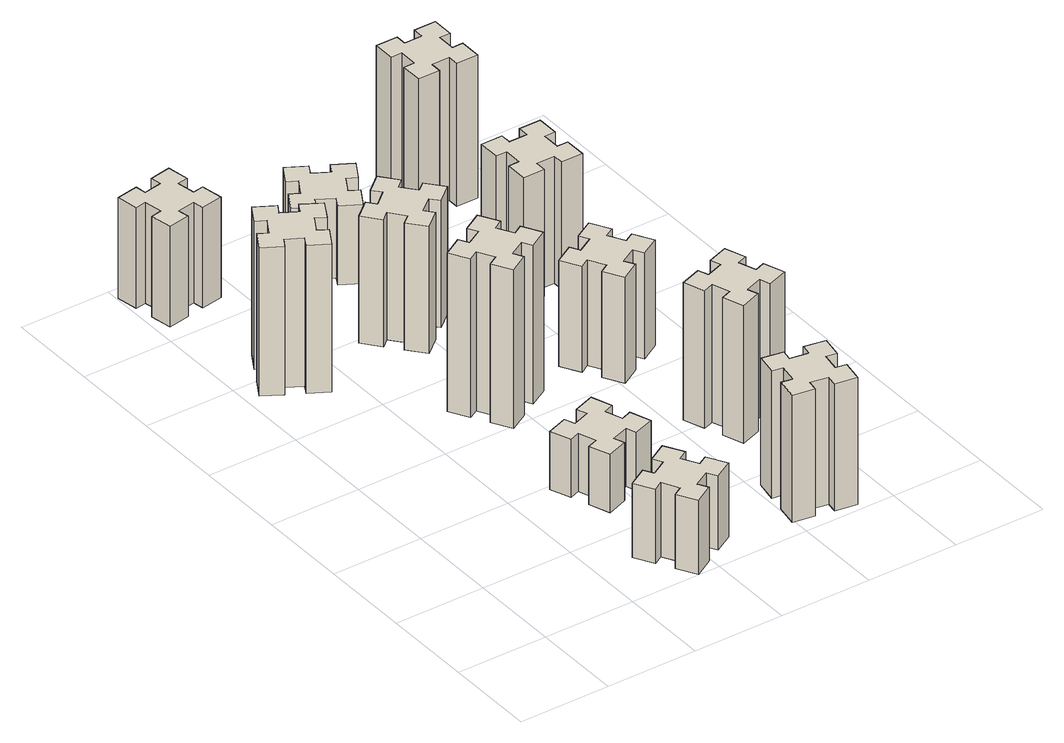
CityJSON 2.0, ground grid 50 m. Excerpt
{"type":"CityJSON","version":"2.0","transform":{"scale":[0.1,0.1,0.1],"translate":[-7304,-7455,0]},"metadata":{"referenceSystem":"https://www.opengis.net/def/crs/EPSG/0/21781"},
"CityObjects":{
"building1":{"type":"Building","attributes":{"class":"1000","function":"1000","usage":"1000","yearOfConstruction":2016,"roofType":"1000","measuredHeight":42,"storeysAboveGround":30,"storeysBelowGround":0},"geometry":[{"type":"Solid","lod":"1","boundaries":[[[[0,1,2,3,4,5,6,7,8,9,10,11,12,13,14,15,16,17,18,19]],[[17,16,20,21]],[[16,15,22,20]],[[15,14,23,22]],[[14,13,24,23]],[[13,12,25,24]],[[12,11,26,25]],[[11,10,27,26]],[[10,9,28,27]],[[9,8,29,28]],[[8,7,30,29]],[[7,6,31,30]],[[6,5,32,31]],[[5,4,33,32]],[[4,3,34,33]],[[3,2,35,34]],[[2,1,36,35]],[[1,0,37,36]],[[0,19,38,37]],[[19,18,39,38]],[[18,17,21,39]],[[24,25,26,27,28,29,30,31,32,33,34,35,36,37,38,39,21,20,22,23]]]]}]},
"building2":{"type":"Building","attributes":{"class":"1000","function":"1000","usage":"1000","yearOfConstruction":2016,"roofType":"1000","measuredHeight":84,"storeysAboveGround":30,"storeysBelowGround":0},"geometry":[{"type":"Solid","lod":"1","boundaries":[[[[40,41,42,43,44,45,46,47,48,49,50,51,52,53,54,55,56,57,58,59]],[[57,56,60,61]],[[56,55,62,60]],[[55,54,63,62]],[[54,53,64,63]],[[53,52,65,64]],[[52,51,66,65]],[[51,50,67,66]],[[50,49,68,67]],[[49,48,69,68]],[[48,47,70,69]],[[47,46,71,70]],[[46,45,72,71]],[[45,44,73,72]],[[44,43,74,73]],[[43,42,75,74]],[[42,41,76,75]],[[41,40,77,76]],[[40,59,78,77]],[[59,58,79,78]],[[58,57,61,79]],[[64,65,66,67,68,69,70,71,72,73,74,75,76,77,78,79,61,60,62,63]]]]}]},
"building3":{"type":"Building","attributes":{"class":"1000","function":"1000","usage":"1000","yearOfConstruction":2016,"roofType":"1000","measuredHeight":57,"storeysAboveGround":30,"storeysBelowGround":0},"geometry":[{"type":"Solid","lod":"1","boundaries":[[[[80,81,82,83,84,85,86,87,88,89,90,91,92,93,94,95,96,97,98,99]],[[97,96,100,101]],[[96,95,102,100]],[[95,94,103,102]],[[94,93,104,103]],[[93,92,105,104]],[[92,91,106,105]],[[91,90,107,106]],[[90,89,108,107]],[[89,88,109,108]],[[88,87,110,109]],[[87,86,111,110]],[[86,85,112,111]],[[85,84,113,112]],[[84,83,114,113]],[[83,82,115,114]],[[82,81,116,115]],[[81,80,117,116]],[[80,99,118,117]],[[99,98,119,118]],[[98,97,101,119]],[[104,105,106,107,108,109,110,111,112,113,114,115,116,117,118,119,101,100,102,103]]]]}]},
"building4":{"type":"Building","attributes":{"class":"1000","function":"1000","usage":"1000","yearOfConstruction":2016,"roofType":"1000","measuredHeight":33,"storeysAboveGround":30,"storeysBelowGround":0},"geometry":[{"type":"Solid","lod":"1","boundaries":[[[[120,121,122,123,124,125,126,127,128,129,130,131,132,133,134,135,136,137,138,139]],[[137,136,140,141]],[[136,135,142,140]],[[135,134,143,142]],[[134,133,144,143]],[[133,132,145,144]],[[132,131,146,145]],[[131,130,147,146]],[[130,129,148,147]],[[129,128,149,148]],[[128,127,150,149]],[[127,126,151,150]],[[126,125,152,151]],[[125,124,153,152]],[[124,123,154,153]],[[123,122,155,154]],[[122,121,156,155]],[[121,120,157,156]],[[120,139,158,157]],[[139,138,159,158]],[[138,137,141,159]],[[144,145,146,147,148,149,150,151,152,153,154,155,156,157,158,159,141,140,142,143]]]]}]},
"building5":{"type":"Building","attributes":{"class":"1000","function":"1000","usage":"1000","yearOfConstruction":2016,"roofType":"1000","measuredHeight":90,"storeysAboveGround":30,"storeysBelowGround":0},"geometry":[{"type":"Solid","lod":"1","boundaries":[[[[160,161,162,163,164,165,166,167,168,169,170,171,172,173,174,175,176,177,178,179]],[[177,176,180,181]],[[176,175,182,180]],[[175,174,183,182]],[[174,173,184,183]],[[173,172,185,184]],[[172,171,186,185]],[[171,170,187,186]],[[170,169,188,187]],[[169,168,189,188]],[[168,167,190,189]],[[167,166,191,190]],[[166,165,192,191]],[[165,164,193,192]],[[164,163,194,193]],[[163,162,195,194]],[[162,161,196,195]],[[161,160,197,196]],[[160,179,198,197]],[[179,178,199,198]],[[178,177,181,199]],[[184,185,186,187,188,189,190,191,192,193,194,195,196,197,198,199,181,180,182,183]]]]}]},
"building6":{"type":"Building","attributes":{"class":"1000","function":"1000","usage":"1000","yearOfConstruction":2016,"roofType":"1000","measuredHeight":72,"storeysAboveGround":30,"storeysBelowGround":0},"geometry":[{"type":"Solid","lod":"1","boundaries":[[[[200,201,202,203,204,205,206,207,208,209,210,211,212,213,214,215,216,217,218,219]],[[217,216,220,221]],[[216,215,222,220]],[[215,214,223,222]],[[214,213,224,223]],[[213,212,225,224]],[[212,211,226,225]],[[211,210,227,226]],[[210,209,228,227]],[[209,208,229,228]],[[208,207,230,229]],[[207,206,231,230]],[[206,205,232,231]],[[205,204,233,232]],[[204,203,234,233]],[[203,202,235,234]],[[202,201,236,235]],[[201,200,237,236]],[[200,219,238,237]],[[219,218,239,238]],[[218,217,221,239]],[[224,225,226,227,228,229,230,231,232,233,234,235,236,237,238,239,221,220,222,223]]]]}]},
"building7":{"type":"Building","attributes":{"class":"1000","function":"1000","usage":"1000","yearOfConstruction":2016,"roofType":"1000","measuredHeight":72,"storeysAboveGround":30,"storeysBelowGround":0},"geometry":[{"type":"Solid","lod":"1","boundaries":[[[[240,241,242,243,244,245,246,247,248,249,250,251,252,253,254,255,256,257,258,259]],[[257,256,260,261]],[[256,255,262,260]],[[255,254,263,262]],[[254,253,264,263]],[[253,252,265,264]],[[252,251,266,265]],[[251,250,267,266]],[[250,249,268,267]],[[249,248,269,268]],[[248,247,270,269]],[[247,246,271,270]],[[246,245,272,271]],[[245,244,273,272]],[[244,243,274,273]],[[243,242,275,274]],[[242,241,276,275]],[[241,240,277,276]],[[240,259,278,277]],[[259,258,279,278]],[[258,257,261,279]],[[264,265,266,267,268,269,270,271,272,273,274,275,276,277,278,279,261,260,262,263]]]]}]},
"building8":{"type":"Building","attributes":{"class":"1000","function":"1000","usage":"1000","yearOfConstruction":2016,"roofType":"1000","measuredHeight":45,"storeysAboveGround":30,"storeysBelowGround":0},"geometry":[{"type":"Solid","lod":"1","boundaries":[[[[280,281,282,283,284,285,286,287,288,289,290,291,292,293,294,295,296,297,298,299]],[[297,296,300,301]],[[296,295,302,300]],[[295,294,303,302]],[[294,293,304,303]],[[293,292,305,304]],[[292,291,306,305]],[[291,290,307,306]],[[290,289,308,307]],[[289,288,309,308]],[[288,287,310,309]],[[287,286,311,310]],[[286,285,312,311]],[[285,284,313,312]],[[284,283,314,313]],[[283,282,315,314]],[[282,281,316,315]],[[281,280,317,316]],[[280,299,318,317]],[[299,298,319,318]],[[298,297,301,319]],[[304,305,306,307,308,309,310,311,312,313,314,315,316,317,318,319,301,300,302,303]]]]}]},
"building9":{"type":"Building","attributes":{"class":"1000","function":"1000","usage":"1000","yearOfConstruction":2016,"roofType":"1000","measuredHeight":78,"storeysAboveGround":30,"storeysBelowGround":0},"geometry":[{"type":"Solid","lod":"1","boundaries":[[[[320,321,322,323,324,325,326,327,328,329,330,331,332,333,334,335,336,337,338,339]],[[337,336,340,341]],[[336,335,342,340]],[[335,334,343,342]],[[334,333,344,343]],[[333,332,345,344]],[[332,331,346,345]],[[331,330,347,346]],[[330,329,348,347]],[[329,328,349,348]],[[328,327,350,349]],[[327,326,351,350]],[[326,325,352,351]],[[325,324,353,352]],[[324,323,354,353]],[[323,322,355,354]],[[322,321,356,355]],[[321,320,357,356]],[[320,339,358,357]],[[339,338,359,358]],[[338,337,341,359]],[[344,345,346,347,348,349,350,351,352,353,354,355,356,357,358,359,341,340,342,343]]]]}]},
"building10":{"type":"Building","attributes":{"class":"1000","function":"1000","usage":"1000","yearOfConstruction":2016,"roofType":"1000","measuredHeight":60,"storeysAboveGround":30,"storeysBelowGround":0},"geometry":[{"type":"Solid","lod":"1","boundaries":[[[[360,361,362,363,364,365,366,367,368,369,370,371,372,373,374,375,376,377,378,379]],[[377,376,380,381]],[[376,375,382,380]],[[375,374,383,382]],[[374,373,384,383]],[[373,372,385,384]],[[372,371,386,385]],[[371,370,387,386]],[[370,369,388,387]],[[369,368,389,388]],[[368,367,390,389]],[[367,366,391,390]],[[366,365,392,391]],[[365,364,393,392]],[[364,363,394,393]],[[363,362,395,394]],[[362,361,396,395]],[[361,360,397,396]],[[360,379,398,397]],[[379,378,399,398]],[[378,377,381,399]],[[384,385,386,387,388,389,390,391,392,393,394,395,396,397,398,399,381,380,382,383]]]]}]},
"building11":{"type":"Building","attributes":{"class":"1000","function":"1000","usage":"1000","yearOfConstruction":2016,"roofType":"1000","measuredHeight":72,"storeysAboveGround":30,"storeysBelowGround":0},"geometry":[{"type":"Solid","lod":"1","boundaries":[[[[400,401,402,403,404,405,406,407,408,409,410,411,412,413,414,415,416,417,418,419]],[[417,416,420,421]],[[416,415,422,420]],[[415,414,423,422]],[[414,413,424,423]],[[413,412,425,424]],[[412,411,426,425]],[[411,410,427,426]],[[410,409,428,427]],[[409,408,429,428]],[[408,407,430,429]],[[407,406,431,430]],[[406,405,432,431]],[[405,404,433,432]],[[404,403,434,433]],[[403,402,435,434]],[[402,401,436,435]],[[401,400,437,436]],[[400,419,438,437]],[[419,418,439,438]],[[418,417,421,439]],[[424,425,426,427,428,429,430,431,432,433,434,435,436,437,438,439,421,420,422,423]]]]}]},
"building12":{"type":"Building","attributes":{"class":"1000","function":"1000","usage":"1000","yearOfConstruction":2016,"roofType":"1000","measuredHeight":81,"storeysAboveGround":30,"storeysBelowGround":0},"geometry":[{"type":"Solid","lod":"1","boundaries":[[[[440,441,442,443,444,445,446,447,448,449,450,451,452,453,454,455,456,457,458,459]],[[457,456,460,461]],[[456,455,462,460]],[[455,454,463,462]],[[454,453,464,463]],[[453,452,465,464]],[[452,451,466,465]],[[451,450,467,466]],[[450,449,468,467]],[[449,448,469,468]],[[448,447,470,469]],[[447,446,471,470]],[[446,445,472,471]],[[445,444,473,472]],[[444,443,474,473]],[[443,442,475,474]],[[442,441,476,475]],[[441,440,477,476]],[[440,459,478,477]],[[459,458,479,478]],[[458,457,461,479]],[[464,465,466,467,468,469,470,471,472,473,474,475,476,477,478,479,461,460,462,463]]]]}]}
},
"vertices":[
[825,224,0],[875,137,0],[823,107,0],[883,3,0],[987,63,0],[957,115,0],[1044,165,0],[1074,113,0],[1178,173,0],[1118,277,0],[1066,247,0],[1016,334,0],[1068,364,0],[1008,468,0],[904,408,0],[934,356,0],[847,306,0],[817,358,0],[713,298,0],[773,194,0],[847,306,420],[817,358,420],[934,356,420],[904,408,420],[1008,468,420],[1068,364,420],[1016,334,420],[1066,247,420],[1118,277,420],[1178,173,420],[1074,113,420],[1044,165,420],[957,115,420],[987,63,420],[883,3,420],[823,107,420],[875,137,420],[825,224,420],[773,194,420],[713,298,420],
[404,2526,0],[317,2576,0],[347,2628,0],[243,2688,0],[183,2584,0],[235,2554,0],[185,2467,0],[133,2497,0],[73,2393,0],[177,2333,0],[207,2385,0],[294,2335,0],[264,2283,0],[368,2223,0],[428,2327,0],[376,2357,0],[426,2444,0],[478,2414,0],[538,2518,0],[434,2578,0],[426,2444,840],[478,2414,840],[376,2357,840],[428,2327,840],[368,2223,840],[264,2283,840],[294,2335,840],[207,2385,840],[177,2333,840],[73,2393,840],[133,2497,840],[185,2467,840],[235,2554,840],[183,2584,840],[243,2688,840],[347,2628,840],[317,2576,840],[404,2526,840],[434,2578,840],[538,2518,840],
[88,3325,0],[106,3227,0],[47,3217,0],[67,3098,0],[186,3119,0],[175,3178,0],[274,3196,0],[284,3137,0],[402,3157,0],[381,3276,0],[322,3265,0],[305,3364,0],[364,3374,0],[343,3492,0],[225,3471,0],[235,3412,0],[137,3395,0],[127,3454,0],[8,3433,0],[29,3315,0],[137,3395,570],[127,3454,570],[235,3412,570],[225,3471,570],[343,3492,570],[364,3374,570],[305,3364,570],[322,3265,570],[381,3276,570],[402,3157,570],[284,3137,570],[274,3196,570],[175,3178,570],[186,3119,570],[67,3098,570],[47,3217,570],[106,3227,570],[88,3325,570],[29,3315,570],[8,3433,570],
[1066,866,0],[1032,960,0],[1088,980,0],[1047,1093,0],[934,1052,0],[955,996,0],[861,962,0],[840,1018,0],[727,977,0],[769,864,0],[825,885,0],[859,791,0],[803,770,0],[844,657,0],[957,699,0],[936,755,0],[1030,789,0],[1050,733,0],[1163,774,0],[1122,887,0],[1030,789,330],[1050,733,330],[936,755,330],[957,699,330],[844,657,330],[803,770,330],[859,791,330],[825,885,330],[769,864,330],[727,977,330],[840,1018,330],[861,962,330],[955,996,330],[934,1052,330],[1047,1093,330],[1088,980,330],[1032,960,330],[1066,866,330],[1122,887,330],[1163,774,330],
[957,1595,0],[1044,1645,0],[1074,1593,0],[1178,1653,0],[1118,1757,0],[1066,1727,0],[1016,1814,0],[1068,1844,0],[1008,1948,0],[904,1888,0],[934,1836,0],[847,1786,0],[817,1838,0],[713,1778,0],[773,1674,0],[825,1704,0],[875,1617,0],[823,1587,0],[883,1483,0],[987,1543,0],[875,1617,900],[823,1587,900],[825,1704,900],[773,1674,900],[713,1778,900],[817,1838,900],[847,1786,900],[934,1836,900],[904,1888,900],[1008,1948,900],[1068,1844,900],[1016,1814,900],[1066,1727,900],[1118,1757,900],[1178,1653,900],[1074,1593,900],[1044,1645,900],[957,1595,900],[987,1543,900],[883,1483,900],
[913,2572,0],[836,2507,0],[798,2553,0],[706,2476,0],[783,2384,0],[829,2423,0],[893,2346,0],[847,2308,0],[924,2216,0],[1016,2293,0],[978,2339,0],[1054,2403,0],[1093,2357,0],[1185,2434,0],[1108,2526,0],[1062,2488,0],[997,2564,0],[1043,2603,0],[966,2695,0],[874,2618,0],[997,2564,720],[1043,2603,720],[1062,2488,720],[1108,2526,720],[1185,2434,720],[1093,2357,720],[1054,2403,720],[978,2339,720],[1016,2293,720],[924,2216,720],[847,2308,720],[893,2346,720],[829,2423,720],[783,2384,720],[706,2476,720],[798,2553,720],[836,2507,720],[913,2572,720],[874,2618,720],[966,2695,720],
[1785,167,0],[1802,265,0],[1861,255,0],[1882,373,0],[1764,394,0],[1754,335,0],[1655,352,0],[1666,411,0],[1547,432,0],[1527,314,0],[1586,304,0],[1568,205,0],[1509,216,0],[1488,97,0],[1607,77,0],[1617,136,0],[1715,118,0],[1705,59,0],[1823,38,0],[1844,157,0],[1715,118,720],[1705,59,720],[1617,136,720],[1607,77,720],[1488,97,720],[1509,216,720],[1568,205,720],[1586,304,720],[1527,314,720],[1547,432,720],[1666,411,720],[1655,352,720],[1754,335,720],[1764,394,720],[1882,373,720],[1861,255,720],[1802,265,720],[1785,167,720],[1844,157,720],[1823,38,720],
[847,3025,0],[934,2975,0],[904,2923,0],[1008,2863,0],[1068,2967,0],[1016,2997,0],[1066,3084,0],[1118,3054,0],[1178,3158,0],[1074,3218,0],[1044,3166,0],[957,3216,0],[987,3268,0],[883,3328,0],[823,3224,0],[875,3194,0],[825,3107,0],[773,3137,0],[713,3033,0],[817,2973,0],[825,3107,450],[773,3137,450],[875,3194,450],[823,3224,450],[883,3328,450],[987,3268,450],[957,3216,450],[1044,3166,450],[1074,3218,450],[1178,3158,450],[1118,3054,450],[1066,3084,450],[1016,2997,450],[1068,2967,450],[1008,2863,450],[904,2923,450],[934,2975,450],[847,3025,450],[817,2973,450],[713,3033,450],
[1665,985,0],[1699,891,0],[1643,870,0],[1684,757,0],[1797,799,0],[1776,855,0],[1870,889,0],[1890,833,0],[2003,874,0],[1962,987,0],[1906,966,0],[1872,1060,0],[1928,1080,0],[1887,1193,0],[1774,1152,0],[1795,1096,0],[1701,1062,0],[1680,1118,0],[1567,1077,0],[1609,964,0],[1701,1062,780],[1680,1118,780],[1795,1096,780],[1774,1152,780],[1887,1193,780],[1928,1080,780],[1872,1060,780],[1906,966,780],[1962,987,780],[2003,874,780],[1890,833,780],[1870,889,780],[1776,855,780],[1797,799,780],[1684,757,780],[1643,870,780],[1699,891,780],[1665,985,780],[1609,964,780],[1567,1077,780],
[1574,1836,0],[1487,1786,0],[1457,1838,0],[1353,1778,0],[1413,1674,0],[1465,1704,0],[1515,1617,0],[1463,1587,0],[1523,1483,0],[1627,1543,0],[1597,1595,0],[1684,1645,0],[1714,1593,0],[1818,1653,0],[1758,1757,0],[1706,1727,0],[1656,1814,0],[1708,1844,0],[1648,1948,0],[1544,1888,0],[1656,1814,600],[1708,1844,600],[1706,1727,600],[1758,1757,600],[1818,1653,600],[1714,1593,600],[1684,1645,600],[1597,1595,600],[1627,1543,600],[1523,1483,600],[1463,1587,600],[1515,1617,600],[1465,1704,600],[1413,1674,600],[1353,1778,600],[1457,1838,600],[1487,1786,600],[1574,1836,600],[1544,1888,600],[1648,1948,600],
[1735,2565,0],[1635,2565,0],[1635,2625,0],[1515,2625,0],[1515,2505,0],[1575,2505,0],[1575,2405,0],[1515,2405,0],[1515,2285,0],[1635,2285,0],[1635,2345,0],[1735,2345,0],[1735,2285,0],[1855,2285,0],[1855,2405,0],[1795,2405,0],[1795,2505,0],[1855,2505,0],[1855,2625,0],[1735,2625,0],[1795,2505,720],[1855,2505,720],[1795,2405,720],[1855,2405,720],[1855,2285,720],[1735,2285,720],[1735,2345,720],[1635,2345,720],[1635,2285,720],[1515,2285,720],[1515,2405,720],[1575,2405,720],[1575,2505,720],[1515,2505,720],[1515,2625,720],[1635,2625,720],[1635,2565,720],[1735,2565,720],[1735,2625,720],[1855,2625,720],
[1635,3185,0],[1735,3185,0],[1735,3125,0],[1855,3125,0],[1855,3245,0],[1795,3245,0],[1795,3345,0],[1855,3345,0],[1855,3465,0],[1735,3465,0],[1735,3405,0],[1635,3405,0],[1635,3465,0],[1515,3465,0],[1515,3345,0],[1575,3345,0],[1575,3245,0],[1515,3245,0],[1515,3125,0],[1635,3125,0],[1575,3245,810],[1515,3245,810],[1575,3345,810],[1515,3345,810],[1515,3465,810],[1635,3465,810],[1635,3405,810],[1735,3405,810],[1735,3465,810],[1855,3465,810],[1855,3345,810],[1795,3345,810],[1795,3245,810],[1855,3245,810],[1855,3125,810],[1735,3125,810],[1735,3185,810],[1635,3185,810],[1635,3125,810],[1515,3125,810]
]}
